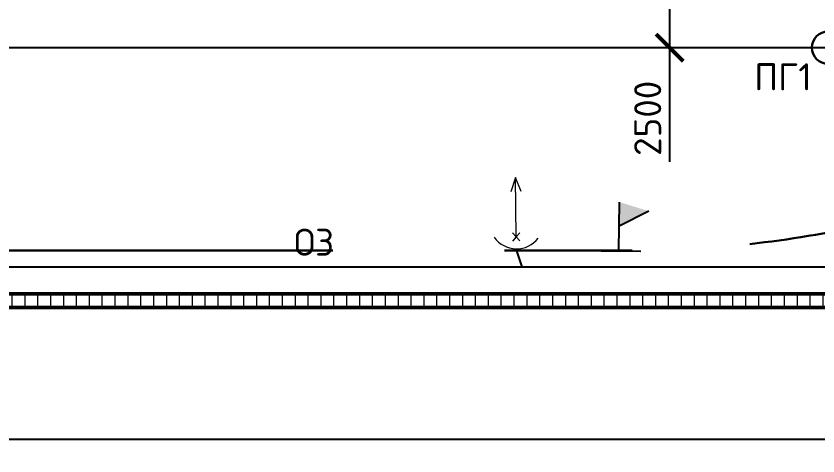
# Model space of a CAD drawing. Header units: millimetres. Extents: x -782 to 10910, y 3841 to 13237.
# Drawn here: x 6138.3 to 6197.6, y 7444.5 to 7477 of the extents above; entities that cross this region are included whole.
import ezdxf

# ---------------------------------------------------------------- set-up
doc = ezdxf.new("R2010")
doc.units = ezdxf.units.MM
doc.linetypes.add('штриховая2', pattern=[9.525, 6.35, -3.175])
doc.layers.add('1', color=7, linetype='Continuous')
for name, color, linetype, lineweight in [('желтый', 2, 'Continuous', 30), ('красный', 1, 'Continuous', 30), ('Тонкая 0.3', 140, 'Continuous', 25)]:
    doc.layers.add(name, color=color, linetype=linetype, lineweight=lineweight)
doc.styles.add('2.5', font='isocpeur.ttf', dxfattribs={"height": 2})
doc.styles.add('Isocpeur', font='isocpeur.ttf')
doc.dimstyles.new('М500 стройгенп', dxfattribs={"dimtxt": 2, "dimasz": 2, "dimexe": 1.25, "dimexo": 0.625, "dimtad": 1, "dimlfac": 500, "dimtxsty": '2.5', "dimblk": 'ARCHTICK', "dimcen": 2.5, "dimadec": 0, "dimazin": 0, "dimtfac": 1, "dimtmove": 0, "dimatfit": 3, "dimfxl": 1, "dimarcsym": 0})

# ---------------------------------------------------------------- blocks, each defined once
blk = doc.blocks.new('_ArchTick')
at = {"color": 0, "linetype": 'ByBlock', "const_width": 0.15}
blk.add_lwpolyline([(-0.5, -0.5), (0.5, 0.5)], dxfattribs=at)
blk = doc.blocks.new('*D386')
at = {"color": 0, "lineweight": -2, "transparency": 16777216}
for p, q in [((5927.873, 7454.847), (5927.873, 7444.486)), ((6259.465, 7454.847), (6259.465, 7444.486)), ((5927.873, 7445.736), (6259.465, 7445.736))]:
    blk.add_line(p, q, dxfattribs=at)
at = {"layer": 'Defpoints', "color": 0, "lineweight": 30, "transparency": 16777216}
for p in [(5927.873, 7455.472), (6259.465, 7455.472), (6259.465, 7445.736)]:
    blk.add_point(p, dxfattribs=at)
at = {"color": 0, "lineweight": -2, "transparency": 16777216, "xscale": 2, "yscale": 2, "zscale": 2, "rotation": 180}
blk.add_blockref('_ArchTick', (5927.873, 7445.736), dxfattribs=at)
at = {"color": 0, "lineweight": -2, "transparency": 16777216, "xscale": 2, "yscale": 2, "zscale": 2}
blk.add_blockref('_ArchTick', (6259.465, 7445.736), dxfattribs=at)
at = {"color": 0, "lineweight": 20, "transparency": 16777216, "insert": (6091.476, 7447.361), "char_height": 2, "attachment_point": 5, "style": '2.5'}
blk.add_mtext('165000', dxfattribs=at)
blk = doc.blocks.new('*D442')
at = {"color": 0, "lineweight": -2, "transparency": 16777216}
for p, q in [((6186.654, 7479.686), (6186.654, 7474.686)), ((6187.271, 7479.686), (6187.904, 7479.686)), ((6186.654, 7474.686), (6186.654, 7466.236)), ((6187.271, 7474.686), (6187.904, 7474.686))]:
    blk.add_line(p, q, dxfattribs=at)
at = {"layer": 'Defpoints', "color": 0, "lineweight": 30, "transparency": 16777216}
for p in [(6186.646, 7479.686), (6186.654, 7479.686), (6186.646, 7474.686)]:
    blk.add_point(p, dxfattribs=at)
at = {"color": 0, "lineweight": -2, "transparency": 16777216, "xscale": 2, "yscale": 2, "zscale": 2}
for p, rotation in [((6186.654, 7479.686), 90), ((6186.654, 7474.686), 270)]:
    blk.add_blockref('_ArchTick', p, dxfattribs=dict(at, rotation=rotation))
at = {"color": 0, "lineweight": 25, "transparency": 16777216, "insert": (6185.029, 7469.461), "char_height": 2, "attachment_point": 5, "rotation": 90, "style": '2.5'}
blk.add_mtext('2500', dxfattribs=at)

msp = doc.modelspace()

# ---------------------------------------------------------------- hatches: boundary and pattern name
at = {"lineweight": 20}
h = msp.add_hatch(dxfattribs=at)
h.set_pattern_fill('ANSI31', color=256, scale=0.3, angle=45)
h.set_pattern_definition([(90, (3748.1777, 4396.6759), (-0.9525, 2e-16), [])])
h.paths.add_polyline_path([(6259.465221, 7729.414934), (6258.465221, 7729.414934), (5927.872584, 7729.414934), (5928.872584, 7728.414934), (6258.465221, 7728.414934)])
h.paths.add_polyline_path([(6258.465221, 7456.471981), (5928.872584, 7456.471981), (5927.872584, 7455.471981), (6259.465221, 7455.471981)])
at = {"layer": 'Тонкая 0.3', "ltscale": 5}
msp.add_hatch(color=7, dxfattribs=at).paths.add_polyline_path([(6182.932008, 7463.268467), (6182.91828, 7461.47728), (6185.10543, 7462.590512)])

# ---------------------------------------------------------------- linework, layer by layer
at = {"color": 5, "lineweight": 25}
msp.add_line((6137.542125, 7474.686093), (6198.379934, 7474.686093), dxfattribs=at)
at = {"linetype": 'штриховая2', "lineweight": 30, "ltscale": 4}
msp.add_line((5983.922978, 7459.686093), (6183.872584, 7459.686093), dxfattribs=at)
at = {"color": 1, "lineweight": 25}
for p, q in [((6175.27954, 7459.806683), (6175.722483, 7458.471978)), ((5958.425639, 7458.471978), (6209.564364, 7458.471978))]:
    msp.add_line(p, q, dxfattribs=at)
at = {"lineweight": 50}
msp.add_line((6259.465221, 7455.471981), (5927.872584, 7455.471981), dxfattribs=at)
msp.add_lwpolyline([(6258.465221, 7479.686093), (6258.465221, 7456.471981), (5928.872584, 7456.471981), (5928.872584, 7728.414934), (6258.465221, 7728.414934), (6258.465221, 7703.686093)], dxfattribs=at)
at = {"linetype": 'штриховая2', "lineweight": 30, "ltscale": 4}
msp.add_arc((6183.872584, 7539.686093), 80, 276.25279304, 282.50558607, dxfattribs=at)
at = {"layer": 'желтый', "color": 5}
msp.add_circle((6198.379934, 7474.686093), 1.199998, dxfattribs=at)
at = {"layer": 'красный', "color": 1, "lineweight": 20}
for p, q in [((6175.2562, 7465.093525), (6174.890276, 7464.03457)), ((6175.667615, 7464.040856), (6175.2562, 7465.093525)), ((6175.291857, 7460.683677), (6175.2562, 7465.093525)), ((6175.291857, 7460.683677), (6175.023467, 7460.977524)), ((6175.291857, 7460.683677), (6175.55546, 7460.981826)), ((6175.291857, 7460.683677), (6175.028254, 7460.385528)), ((6175.291857, 7460.683677), (6175.560247, 7460.38983))]:
    msp.add_line(p, q, dxfattribs=at)
msp.add_arc((6175.319433, 7461.825356), 2.019068, 215.27436237, 322.46138317, dxfattribs=at)
at = {"layer": 'Тонкая 0.3', "color": 7, "ltscale": 5}
for p, q in [((6182.904552, 7459.686093), (6182.932008, 7463.268467)), ((6185.10543, 7462.590512), (6182.91828, 7461.47728)), ((6181.586757, 7459.65599), (6184.521693, 7459.633496))]:
    msp.add_line(p, q, dxfattribs=at)

# ---------------------------------------------------------------- texts
at = {"lineweight": 40, "insert": (6195.043679, 7472.526628), "char_height": 2, "width": 15.99997333, "attachment_point": 5, "style": 'Isocpeur'}
msp.add_mtext('ПГ1', dxfattribs=at)
at = {"layer": '1', "insert": (6158.854503, 7461.297642), "char_height": 2, "width": 335.51997649, "attachment_point": 1, "style": 'Isocpeur'}
msp.add_mtext('ОЗ', dxfattribs=at)

# ---------------------------------------------------------------- dimensions: what is measured, and where the dimension line sits
at = {"lineweight": 25}
dim = msp.add_linear_dim(base=(6186.654139, 7479.686093), p1=(6186.646239, 7474.686093), p2=(6186.646239, 7479.686093), angle=90, dimstyle='М500 стройгенп', dxfattribs=at)
dim.commit()
dim.dimension.update_dxf_attribs({"geometry": '*D442', "text_midpoint": (6186.654139, 7469.461093), "dimtype": 160})
at = {"lineweight": 20}
dim = msp.add_linear_dim(base=(6259.465221, 7445.736119), p1=(5927.872584, 7455.471981), p2=(6259.465221, 7455.471981), text='165000', dimstyle='М500 стройгенп', dxfattribs=at)
dim.commit()
dim.dimension.update_dxf_attribs({"geometry": '*D386', "text_midpoint": (6091.476085, 7445.736119), "dimtype": 160})

doc.saveas('drawing.dxf')
